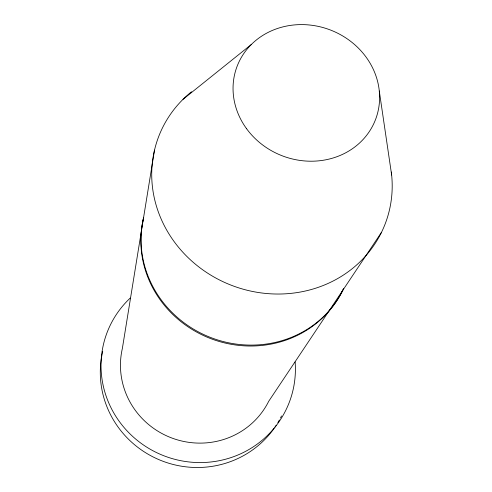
<?xml version="1.0" encoding="UTF-8"?>
<svg xmlns="http://www.w3.org/2000/svg" width="492" height="492" viewBox="0 0 492 492"><rect width="100%" height="100%" fill="white"/><g stroke="black" fill="none" stroke-linecap="round" stroke-linejoin="round"><path stroke-width="0.74" d="M143.356 218.952L122.367 348.434A78.308 76.131 21.5 0 0 172.753 438.347A78.308 76.131 21.5 0 0 268.73 401.251L342.358 290.957M154.513 150.121L143.553 217.728A106.703 100.651 21.5 0 0 213.78 338.656A106.703 100.651 21.5 0 0 343.699 288.57M343.053 289.917L381.472 232.353M183.018 99.341L251.307 44.514M379.283 91.008L391.65 175.017M281.522 415.937A95.626 93.129 21.5 0 1 280.495 417.966M279.407 419.971A95.626 93.129 21.5 0 1 277.875 422.622M276.246 425.229A95.626 93.129 21.5 0 1 274.96 427.154M274.075 428.421A95.626 93.129 21.5 0 1 157.194 458.888A95.626 93.129 21.5 0 1 102.717 351.423M295.126 361.964A97.551 94.845 21.5 0 1 163.996 455.82A97.551 94.845 21.5 0 1 130.183 298.09M343.004 289.616A106.438 100.43 21.5 0 1 212.655 339.332A106.438 100.43 21.5 0 1 143.707 217.501M391.306 172.028A121.37 112.68 21.5 0 1 229.85 284.665A121.37 112.68 21.5 0 1 191.486 91.77M246.615 128.769A74.157 67.355 21.5 0 0 372.973 125.319A74.157 67.355 21.5 0 0 299.382 24.625A74.157 67.355 21.5 0 0 246.615 128.769"/></g></svg>
